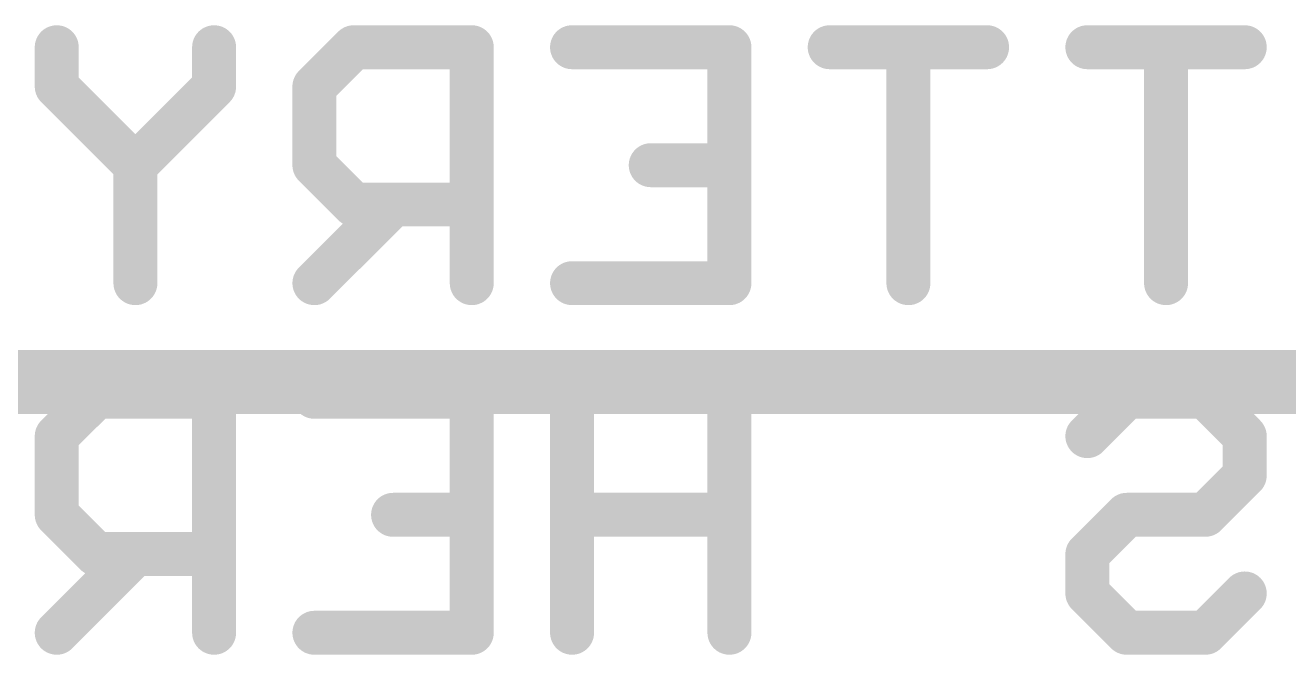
# Model space of a CAD drawing. Extents: x -33 to 81, y -19 to 22.
# Drawn here: x 25.56 to 33.58, y 6.51 to 10.51 of the extents above; entities that cross this region are included whole.
import ezdxf

# ---------------------------------------------------------------- set-up
doc = ezdxf.new("R2010")
doc.units = 0
doc.layers.add('1', color=12, linetype='CONTINUOUS')
doc.layers.add('22', color=40, linetype='CONTINUOUS')

msp = doc.modelspace()

# ---------------------------------------------------------------- linework, layer by layer
at = {"layer": '1', "const_width": 0.4064}
msp.add_lwpolyline([(35.4322, 8.2423), (19.2405, 8.2423)], dxfattribs=at)
at = {"layer": '22', "const_width": 0.2794}
for points in [[(25.7555, 10.1209), (25.7555, 10.3708)], [(26.7554, 10.3708), (26.7554, 10.1209)], [(27.6426, 10.3708), (27.3927, 10.1209)], [(28.3926, 10.3708), (27.6426, 10.3708)], [(28.3926, 8.871), (28.3926, 10.3708)], [(29.0298, 10.3708), (30.0297, 10.3708)], [(30.0297, 10.3708), (30.0297, 8.871)], [(31.6669, 10.3708), (30.667, 10.3708)], [(31.1669, 8.871), (31.1669, 10.3708)], [(33.304, 10.3708), (32.3041, 10.3708)], [(32.8041, 8.871), (32.8041, 10.3708)], [(26.2555, 9.6209), (25.7555, 10.1209)], [(26.7554, 10.1209), (26.2555, 9.6209)], [(27.3927, 10.1209), (27.3927, 9.6209)], [(26.2555, 9.6209), (26.2555, 8.871)], [(27.3927, 9.6209), (27.6426, 9.3709)], [(30.0297, 9.6209), (29.5298, 9.6209)], [(27.8926, 9.3709), (27.3927, 8.871)], [(27.6426, 9.3709), (28.3926, 9.3709)], [(30.0297, 8.871), (29.0298, 8.871)], [(26.0055, 8.1483), (25.7555, 7.8984)], [(26.7554, 8.1483), (26.0055, 8.1483)], [(26.7554, 6.6485), (26.7554, 8.1483)], [(27.3927, 8.1483), (28.3926, 8.1483)], [(28.3926, 8.1483), (28.3926, 6.6485)], [(29.0298, 8.1483), (29.0298, 6.6485)], [(30.0297, 6.6485), (30.0297, 8.1483)], [(32.3041, 7.8984), (32.5541, 8.1483)], [(32.5541, 8.1483), (33.0541, 8.1483)], [(33.0541, 8.1483), (33.304, 7.8984)], [(25.7555, 7.8984), (25.7555, 7.3984)], [(33.304, 7.8984), (33.304, 7.6484)], [(33.304, 7.6484), (33.0541, 7.3984)], [(25.7555, 7.3984), (26.0055, 7.1484)], [(28.3926, 7.3984), (27.8926, 7.3984)], [(30.0297, 7.3984), (29.0298, 7.3984)], [(32.5541, 7.3984), (32.3041, 7.1484)], [(33.0541, 7.3984), (32.5541, 7.3984)], [(26.2555, 7.1484), (25.7555, 6.6485)], [(26.0055, 7.1484), (26.7554, 7.1484)], [(32.3041, 7.1484), (32.3041, 6.8984)], [(32.3041, 6.8984), (32.5541, 6.6485)], [(33.0541, 6.6485), (33.304, 6.8984)], [(28.3926, 6.6485), (27.3927, 6.6485)], [(32.5541, 6.6485), (33.0541, 6.6485)]]:
    msp.add_lwpolyline(points, dxfattribs=at)
at = {"layer": '22', "const_width": 0.1397}
for points in [[(25.8254, 10.3708, 1), (25.6857, 10.3708)], [(26.8253, 10.3708, 1), (26.6856, 10.3708)], [(27.6426, 10.4407, 1), (27.6426, 10.301)], [(27.692, 10.3214, 1), (27.5932, 10.4202)], [(28.4624, 10.3708, 1), (28.3227, 10.3708)], [(28.3926, 10.301, 1), (28.3926, 10.4407)], [(29.0298, 10.4407, 1), (29.0298, 10.301)], [(30.0996, 10.3708, 1), (29.9599, 10.3708)], [(30.0297, 10.301, 1), (30.0297, 10.4407)], [(30.667, 10.4407, 1), (30.667, 10.301)], [(31.2368, 10.3708, 1), (31.0971, 10.3708)], [(31.6669, 10.301, 1), (31.6669, 10.4407)], [(32.3041, 10.4407, 1), (32.3041, 10.301)], [(32.8739, 10.3708, 1), (32.7342, 10.3708)], [(33.304, 10.301, 1), (33.304, 10.4407)], [(25.8049, 10.1702, 1), (25.7061, 10.0715)], [(26.8048, 10.0715, 1), (26.706, 10.1702)], [(27.4625, 10.1209, 1), (27.3228, 10.1209)], [(27.3433, 10.1702, 1), (27.442, 10.0715)], [(25.6857, 10.1209, 1), (25.8254, 10.1209)], [(26.6856, 10.1209, 1), (26.8253, 10.1209)], [(26.3253, 9.6209, 1), (26.1856, 9.6209)], [(26.2061, 9.6703, 1), (26.3049, 9.5715)], [(26.2061, 9.5715, 1), (26.3049, 9.6703)], [(27.442, 9.6703, 1), (27.3433, 9.5715)], [(29.5298, 9.6907, 1), (29.5298, 9.551)], [(30.0297, 9.551, 1), (30.0297, 9.6907)], [(27.3228, 9.6209, 1), (27.4625, 9.6209)], [(27.6426, 9.4408, 1), (27.6426, 9.3011)], [(27.5932, 9.3215, 1), (27.692, 9.4203)], [(27.942, 9.3215, 1), (27.8432, 9.4203)], [(28.3926, 9.3011, 1), (28.3926, 9.4408)], [(29.0298, 8.9408, 1), (29.0298, 8.8011)], [(30.0297, 8.8011, 1), (30.0297, 8.9408)], [(26.1856, 8.871, 1), (26.3253, 8.871)], [(27.3433, 8.9203, 1), (27.442, 8.8216)], [(28.3227, 8.871, 1), (28.4624, 8.871)], [(29.9599, 8.871, 1), (30.0996, 8.871)], [(31.0971, 8.871, 1), (31.2368, 8.871)], [(32.7342, 8.871, 1), (32.8739, 8.871)], [(26.0055, 8.2182, 1), (26.0055, 8.0785)], [(26.0549, 8.0989, 1), (25.9561, 8.1977)], [(26.8253, 8.1483, 1), (26.6856, 8.1483)], [(26.7554, 8.0785, 1), (26.7554, 8.2182)], [(27.3927, 8.2182, 1), (27.3927, 8.0785)], [(28.4624, 8.1483, 1), (28.3227, 8.1483)], [(28.3926, 8.0785, 1), (28.3926, 8.2182)], [(29.0997, 8.1483, 1), (28.96, 8.1483)], [(30.0996, 8.1483, 1), (29.9599, 8.1483)], [(32.5541, 8.2182, 1), (32.5541, 8.0785)], [(32.6035, 8.0989, 1), (32.5047, 8.1977)], [(33.1035, 8.1977, 1), (33.0047, 8.0989)], [(33.0541, 8.0785, 1), (33.0541, 8.2182)], [(25.8254, 7.8984, 1), (25.6857, 7.8984)], [(33.3739, 7.8984, 1), (33.2342, 7.8984)], [(25.7061, 7.9477, 1), (25.8049, 7.849)], [(32.2547, 7.9477, 1), (32.3535, 7.849)], [(33.2547, 7.849, 1), (33.3534, 7.9477)], [(33.3534, 7.599, 1), (33.2547, 7.6978)], [(33.2342, 7.6484, 1), (33.3739, 7.6484)], [(25.8049, 7.4478, 1), (25.7061, 7.349)], [(25.6857, 7.3984, 1), (25.8254, 7.3984)], [(27.8926, 7.4682, 1), (27.8926, 7.3285)], [(28.3926, 7.3285, 1), (28.3926, 7.4682)], [(29.0298, 7.4682, 1), (29.0298, 7.3285)], [(30.0297, 7.3285, 1), (30.0297, 7.4682)], [(32.5541, 7.4682, 1), (32.5541, 7.3285)], [(32.6035, 7.349, 1), (32.5047, 7.4478)], [(33.0047, 7.4478, 1), (33.1035, 7.349)], [(33.0541, 7.3285, 1), (33.0541, 7.4682)], [(26.0055, 7.2183, 1), (26.0055, 7.0786)], [(25.9561, 7.099, 1), (26.0549, 7.1978)], [(26.3049, 7.099, 1), (26.2061, 7.1978)], [(26.7554, 7.0786, 1), (26.7554, 7.2183)], [(32.374, 7.1484, 1), (32.2343, 7.1484)], [(32.2547, 7.1978, 1), (32.3535, 7.099)], [(32.3535, 6.9478, 1), (32.2547, 6.849)], [(33.3534, 6.849, 1), (33.2547, 6.9478)], [(32.2343, 6.8984, 1), (32.374, 6.8984)], [(25.7061, 6.6978, 1), (25.8049, 6.5991)], [(27.3927, 6.7183, 1), (27.3927, 6.5786)], [(28.3926, 6.5786, 1), (28.3926, 6.7183)], [(32.5541, 6.7183, 1), (32.5541, 6.5786)], [(32.5047, 6.5991, 1), (32.6035, 6.6978)], [(33.0047, 6.6978, 1), (33.1035, 6.5991)], [(33.0541, 6.5786, 1), (33.0541, 6.7183)], [(26.6856, 6.6485, 1), (26.8253, 6.6485)], [(28.3227, 6.6485, 1), (28.4624, 6.6485)], [(28.96, 6.6485, 1), (29.0997, 6.6485)], [(29.9599, 6.6485, 1), (30.0996, 6.6485)]]:
    msp.add_lwpolyline(points, format="xyb", dxfattribs=at)

doc.saveas('drawing.dxf')
